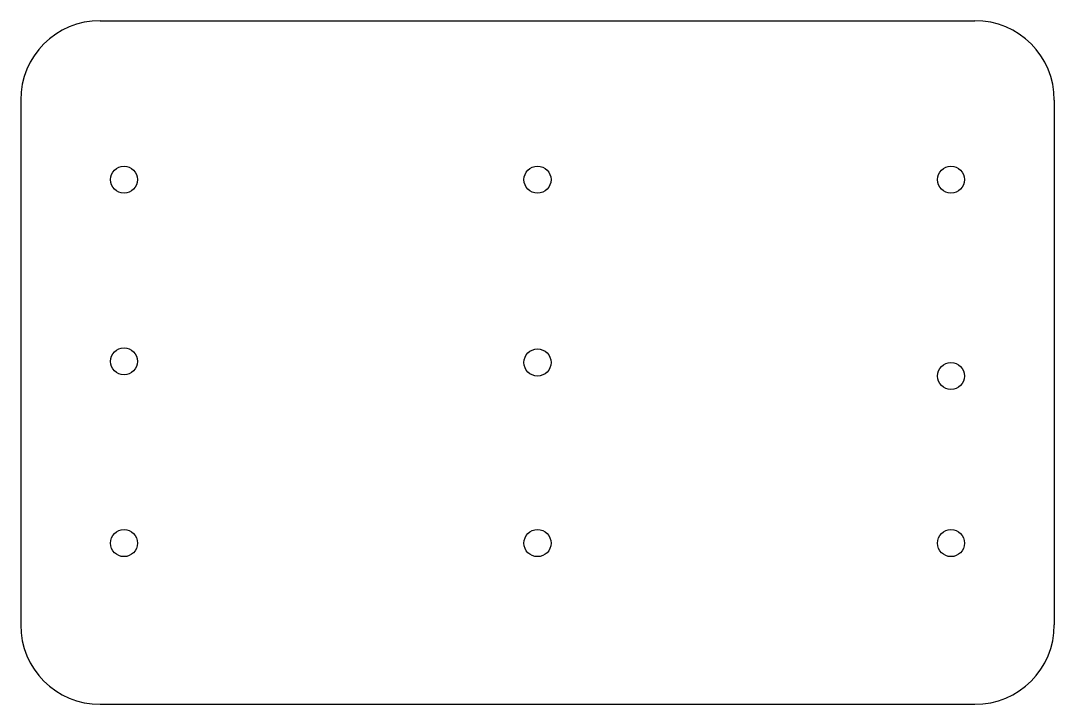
# Model space of a CAD drawing. Header units: millimetres. Extents: x -65 to 65, y -43 to 43.
import ezdxf

# ---------------------------------------------------------------- set-up
doc = ezdxf.new("R2010")
doc.units = ezdxf.units.MM

msp = doc.modelspace()

# ---------------------------------------------------------------- linework, layer by layer
at = {"color": 7, "linetype": 'Continuous', "lineweight": 25}
for p, q in [((-55, 43), (55, 43)), ((-65, 33), (-65, -33)), ((65, 33), (65, -33)), ((-55, -43), (55, -43))]:
    msp.add_line(p, q, dxfattribs=at)
for centre in [(-52, 23), (0, 23), (52, 23), (-52, 0.14), (0, 0), (52, -1.7), (-52, -22.72), (0, -22.72), (52, -22.72)]:
    msp.add_circle(centre, 1.7, dxfattribs=at)
for centre, start, end in [((-55, 33), 90, 180), ((55, 33), 0, 90), ((-55, -33), 180, 270), ((55, -33), 270, 0)]:
    msp.add_arc(centre, 10, start, end, dxfattribs=at)

doc.saveas('drawing.dxf')
